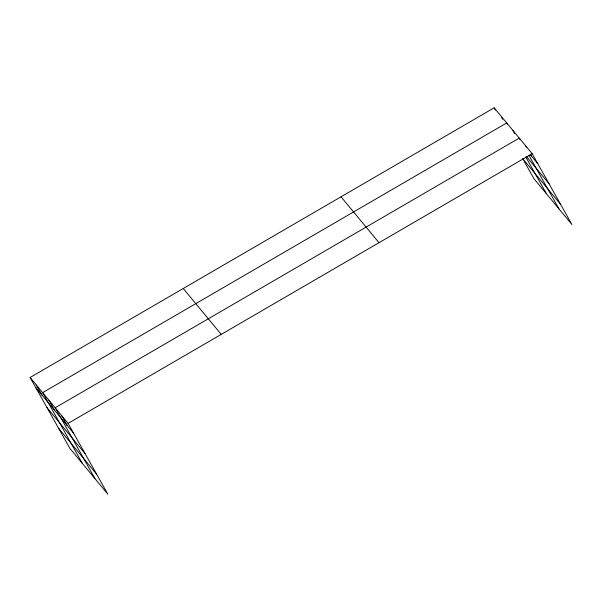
<?xml version="1.0" encoding="UTF-8"?>
<svg xmlns="http://www.w3.org/2000/svg" width="602" height="602" viewBox="0 0 602 602"><rect width="100%" height="100%" fill="white"/><g stroke="black" fill="none" stroke-linecap="round" stroke-linejoin="round"><path stroke-width="0.9" d="M30.1 377.499L68.101 423.379L107.841 494.189L69.832 448.309L30.1 377.499L494.159 107.811L532.168 153.691L571.9 224.501L533.899 178.621L522.634 158.552L560.643 204.432M68.101 423.379L532.168 153.691M530.144 154.481L537.782 163.699M526.426 156.467L549.039 183.76M341.018 196.809L379.027 242.689M183.241 288.501L221.243 334.381M35.714 387.507L73.722 433.387M46.971 407.569L84.98 453.449M58.575 428.24L96.576 474.12M525.704 145.895L526.569 147.43M530.46 154.36L531.318 155.903M520.105 139.634L519.248 138.091L55.181 407.78L94.92 478.59M528.91 155.324L558.98 208.902M512.972 130.521L514.702 133.606M507.569 124.494L506.703 122.951L42.644 392.639L82.376 463.45M525.809 157.002L546.435 193.761M501.729 117.691L502.595 119.234M494.159 107.811L495.461 110.121M61.645 415.583L67.258 425.584M48.912 400.21L54.526 410.218M36.368 385.069L41.989 395.078"/></g></svg>
